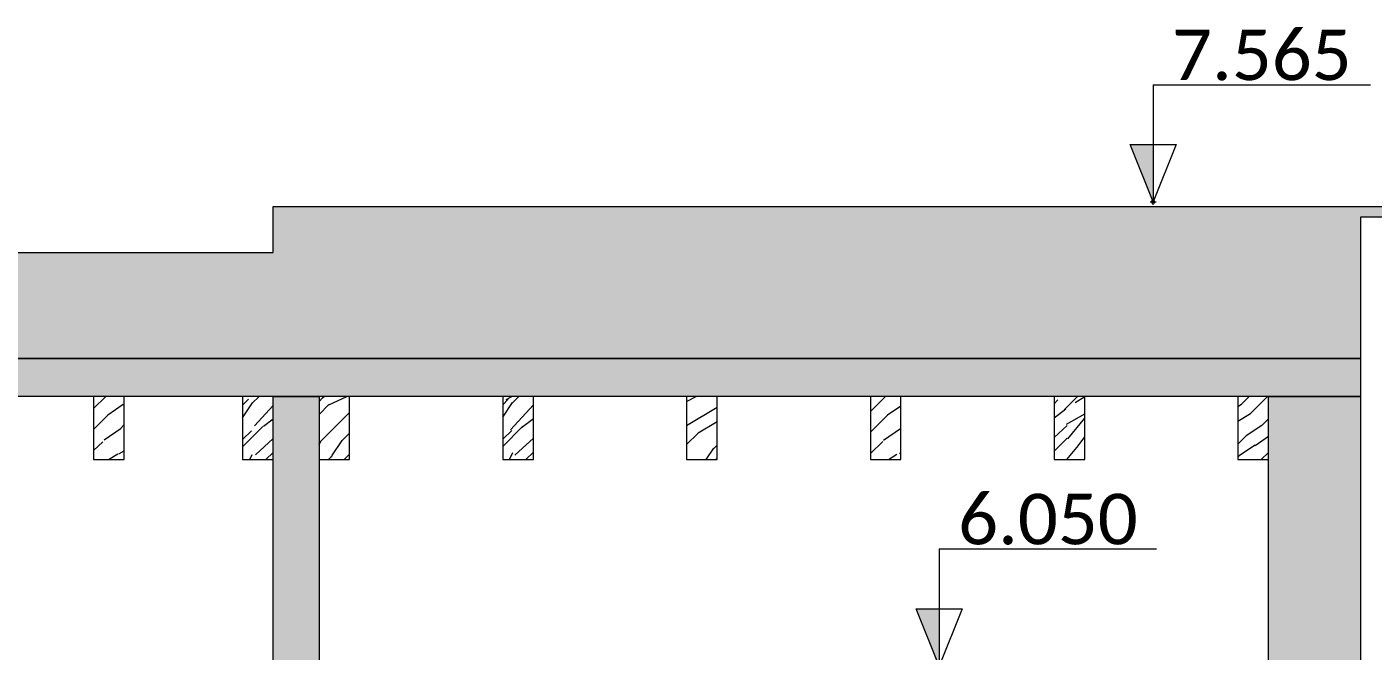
# Model space of a CAD drawing. Header units: metres. Extents: x -197 to 1099, y -24 to 14.
# Drawn here: x 944.161 to 948.556, y 6.099 to 8.136 of the extents above; entities that cross this region are included whole.
import ezdxf
from ezdxf.enums import TextEntityAlignment as Align

# ---------------------------------------------------------------- set-up
doc = ezdxf.new("R2010")
doc.units = ezdxf.units.M
doc.header["$LTSCALE"] = 0.001
doc.header["$PDMODE"] = 34
doc.header["$PDSIZE"] = 0.01
doc.layers.get('0').update_dxf_attribs({"lineweight": 13, "true_color": 0x000000})
for name, color, linetype, lineweight, true_color in [('Jach-Anotaciones-CalidaddeLínea 0.09', 7, 'Continuous', 9, 0x000000), ('Jach-Anotaciones-Hatch-Lum100%', 7, 'Continuous', 13, 0x000000), ('Jach-Anotaciones-Hatch-Lum50%', 9, 'Continuous', 13, 0x808080), ('JACH-Anotaciones-Textos-Lum75% @ 0.075', 7, 'Continuous', 13, 0x404040)]:
    doc.layers.add(name, color=color, linetype=linetype, lineweight=lineweight, true_color=true_color)
doc.styles.add('02a-Calibri-JACH(1.8mm)', font='calibri.ttf', dxfattribs={"height": 2.2})
pattern_1 = [(45, (-0.0297, 0.63215), (-0.42426407, 0.42426407), [0.12, -0.48]), (53.9726, (0.203647, 0.407294), (2.1213213634, 2.9698474861), [0.1154124, -11.4258174]), (50.7105, (0.17395, 0.428507), (3.3941187722, 4.242634612), [0.1205988, -5.9093256]), (29.5779, (0.04667, 0.555786), (5.9396913864, 3.3941177175), [0.1804992, -17.8694262]), (38.6599, (-0.08485, 0.70428), (0.424263336, 0.4242650696), [0.1086648, -5.3245656]), (30.0686, (0.169706, 0.475176), (2.1213196482, 1.2727928944), [0.0931452, -9.2213592]), (33.6901, (-0.22486, 0.57276), (0.424264035, 0.42426435), [0.2447532, -2.8146582]), (50.7105, (0.24183, 0.36911), (3.3941187722, 4.242634612), [0.0602994, -5.969625]), (45, (0.0594, 0.54306), (-0.42426407, 0.42426407), [0.06, -0.54]), (45, (-0.07637, 0.5091), (-0.42426407, 0.42426407), [0.18, -0.42]), (56.3099, (-0.05515, 0.65761), (1.272793197, 2.121319159), [0.061188, -2.9982234]), (47.7263, (0.059397, 0.458205), (8.0610191202, 8.9095438786), [0.1261428, -12.4881348]), (37.4054, (0.09334, 0.46669), (3.8183738783, 2.9698511006), [0.0907962, -8.9888502]), (45, (0.23335, 0.28426), (-0.42426407, 0.42426407), [0.12, -0.48]), (43.8309, (0.212132, 0.220617), (0.42426382061, 0.4242644723), [0.2940612, -29.11206]), (45, (-0.10607, 0.5388), (-0.42426407, 0.42426407), [0.06, -0.54]), (45, (-0.0976, 0.6152), (-0.42426407, 0.42426407), [0.06, -0.54]), (45, (-0.3267, 0.46245), (-0.42426407, 0.42426407), [0.09, -0.51]), (35.5377, (-0.23335, 0.59821), (0.424263937, 0.424264266), [0.1824828, -3.4671744]), (45, (-0.3691, 0.46245), (-0.42426407, 0.42426407), [0.12, -0.48]), (45, (-0.03394, 0.03394), (-0.42426407, 0.42426407), [0.066, -0.534]), (45, (0.1612, 0.2715), (-0.42426407, 0.42426407), [0.06, -0.54]), (45, (-0.0679, 0.0679), (-0.42426407, 0.42426407), [0.126, -0.474]), (50.4403, (0.123037, 0.309713), (3.8183787048, 4.6669024159), [0.12657, -12.5304432]), (45, (0.09334, 0.3479), (-0.42426407, 0.42426407), [0.114, -0.486]), (45, (-0.13576, 0.13576), (-0.42426407, 0.42426407), [0.066, -0.534]), (43.8309, (-0.152735, 0.254558), (0.42426382061, 0.4242644723), [0.2940612, -29.11206]), (45, (-0.15274, 0.3309), (-0.42426407, 0.42426407), [0.06, -0.54]), (45, (-0.2079, 0.3012), (-0.42426407, 0.42426407), [0.06, -0.54]), (45, (-0.0382, 0.47093), (-0.42426407, 0.42426407), [0.12, -0.48]), (45, (-0.1315, 0.39457), (-0.42426407, 0.42426407), [0.06, -0.54]), (45, (-0.2673, 0.3606), (-0.42426407, 0.42426407), [0.12, -0.48]), (64.6538, (0.025456, 0.296985), (2.9698508897, 6.3639588359), [0.0891966, -8.8304436]), (56.3099, (-0.16546, 0.34365), (1.272793197, 2.121319159), [0.061188, -2.9982234]), (56.3099, (0.02546, 0.49215), (1.272793197, 2.121319159), [0.061188, -2.9982234]), (50.7105, (-0.263044, 0.52609), (3.3941187722, 4.242634612), [0.0602994, -5.969625]), (34.6952, (-0.424264, 0.424264), (2.9698462212, 2.1213225838), [0.0670818, -6.641121]), (33.6901, (0.01273, 0.08061), (0.424264035, 0.42426435), [0.061188, -2.9982234]), (135, (0.06364, 0.11455), (-0.42426407, -0.42426407), [0, -0.6]), (31.6076, (-0.263044, 0.263044), (8.9095326123, 5.5154459148), [0.129522, -12.8226924]), (56.3099, (-0.06364, 0.58124), (1.272793197, 2.121319159), [0.061188, -2.9982234]), (55.3048, (0.203647, 0.313955), (1.6970578632, 2.545582644), [0.0670818, -6.641121]), (33.6901, (-0.11031, 0.37335), (0.424264035, 0.42426435), [0.061188, -2.9982234]), (33.6901, (-0.0891, 0.43699), (0.424264035, 0.42426435), [0.061188, -2.9982234]), (26.5651, (-0.22062, 0.22062), (0.424263484, 0.424264476), [0.0758946, -1.8214716]), (30.9638, (-0.3182, 0.41154), (0.424263374, 0.42426443), [0.2473866, -2.2264764]), (28.3008, (-0.263044, 0.52609), (3.8183739412, 2.121322985), [0.1879254, -6.076257]), (45, (-0.28426, 0.5473), (-0.42426407, 0.42426407), [0.072, -0.528]), (30.9638, (0.02121, 0.15698), (0.424263374, 0.42426443), [0.2473866, -2.2264764]), (30.9638, (-0.05091, 0.14425), (0.424263374, 0.42426443), [0.2473866, -2.2264764]), (30.9638, (-0.0891, 0.18243), (0.424263374, 0.42426443), [0.2473866, -2.2264764]), (34.6952, (-0.32244, 0.32244), (2.9698462212, 2.1213225838), [0.0670818, -6.641121]), (30.9638, (-0.18243, 0.44548), (0.424263374, 0.42426443), [0.123693, -2.35017]), (34.6952, (-0.186676, 0.186676), (2.9698462212, 2.1213225838), [0.0670818, -6.641121]), (42.6141, (0.06364, 0.377595), (0.42426352545, 0.4242645661), [0.1441248, -14.268369]), (34.6952, (-0.059397, 0.407294), (2.9698462212, 2.1213225838), [0.0670818, -6.641121]), (57.5288, (-0.00424, 0.44548), (1.2727927045, 2.121320251), [0.055317, -5.4764094]), (34.5626, (-0.165463, 0.165463), (5.51542654032, 3.8183827019), [0.2318364, -22.951773]), (36.8699, (0.02546, 0.296985), (0.4242639426, 0.4242637374), [0.0848526, -4.1577876]), (49.7636, (-0.13152, 0.22486), (4.2426442934, 5.0911651756), [0.1444992, -7.0804572]), (45, (-0.0382, 0.33517), (-0.42426407, 0.42426407), [0.186, -0.414]), (29.7449, (-0.377595, 0.377595), (2.1213195093, 1.2727927962), [0.0684108, -6.7726416]), (35.5377, (0.06364, 0.11455), (0.424263937, 0.424264266), [0.1824828, -3.4671744]), (25.0169, (-0.11455, 0.11455), (1.6970559375, 0.8485283733), [0.0702282, -6.9525912]), (45, (-0.0212, 0.7085), (-0.42426407, 0.42426407), [0.03, -0.57]), (45, (0.16546, 0.52184), (-0.42426407, 0.42426407), [0.06, -0.54]), (56.3099, (0.3182, 0.36911), (1.272793197, 2.121319159), [0.061188, -2.9982234]), (45, (0.28, 0.4158), (-0.42426407, 0.42426407), [0.108, -0.492]), (28.3008, (0.05091, 0.636396), (3.8183739412, 2.121322985), [0.0626418, -6.2015406]), (33.0207, (0.14425, 0.551543), (9.75853913352, 6.36349514767), [0.1104042, -20.1303864]), (135, (0.3182, 0.3691), (-0.42426407, -0.42426407), [0, -0.6]), (45, (0.35214, 0.42), (-0.42426407, 0.42426407), [0.054, -0.546]), (45, (0.2715, 0.50063), (-0.42426407, 0.42426407), [0.054, -0.546]), (45, (0.2503, 0.52184), (-0.42426407, 0.42426407), [0.054, -0.546]), (21.0376, (0.106066, 0.666095), (4.2426350356, 1.6970619497), [0.0590934, -5.8502172]), (33.5163, (0.055154, 0.717006), (2.54565036602, 1.69699030741), [0.0551028, -39.129315]), (26.5651, (0.20789, 0.56427), (0.424263484, 0.424264476), [0.0569208, -1.8404448]), (32.4712, (0, 0.77216), (2.54558438, 1.697056579), [0.055317, -5.4764094])]
pattern_2 = [(0, (169.421, 45.032), (0, 6.985), [5.08, -1.905]), (90, (169.421, 45.032), (-6.985, 4e-16), [5.08, -1.905])]

# ---------------------------------------------------------------- blocks, each defined once
blk = doc.blocks.new('*U305')
at = {"lineweight": 0, "ltscale": 100}
h = blk.add_hatch(dxfattribs=at)
h.set_pattern_fill('ANGLE', color=256)
h.set_pattern_definition(pattern_2)
h.paths.add_polyline_path([(0, 2.5), (0, 0), (1, 2.5)])
h = blk.add_hatch(color=256, dxfattribs=at)
h.dxf.hatch_style = 1
h.paths.add_polyline_path([(0, 2.5), (0, 0), (1, 2.5)])
for points in [[(0, 5.099), (-9.466, 5.099)], [(0, 5.099), (0, 1.25)]]:
    blk.add_lwpolyline(points, dxfattribs=at)
for points in [[(0, 0), (1, 2.5), (-1, 2.5)], [(0, 2.5), (0, 0), (1, 2.5)]]:
    blk.add_lwpolyline(points, close=True, dxfattribs=at)
blk.add_point((0, 0), dxfattribs=at)
at = {"lineweight": 0, "ltscale": 100, "style": '02a-Calibri-JACH(1.8mm)'}
blk.add_attdef('ALT', text='', height=2.2, dxfattribs=at).set_placement((-4.733, 6.401), align=Align.MIDDLE_CENTER)
blk = doc.blocks.new('*U408')
at = {"lineweight": 0, "ltscale": 100}
h = blk.add_hatch(dxfattribs=at)
h.set_pattern_fill('ANGLE', color=256)
h.set_pattern_definition(pattern_2)
h.paths.add_polyline_path([(0, 2.5), (0, 0), (1, 2.5)])
h = blk.add_hatch(color=256, dxfattribs=at)
h.dxf.hatch_style = 1
h.paths.add_polyline_path([(0, 2.5), (0, 0), (1, 2.5)])
for points in [[(0, 5.099), (-9.466, 5.099)], [(0, 5.099), (0, 1.25)]]:
    blk.add_lwpolyline(points, dxfattribs=at)
for points in [[(0, 0), (1, 2.5), (-1, 2.5)], [(0, 2.5), (0, 0), (1, 2.5)]]:
    blk.add_lwpolyline(points, close=True, dxfattribs=at)
blk.add_point((0, 0), dxfattribs=at)
at = {"lineweight": 0, "ltscale": 100, "style": '02a-Calibri-JACH(1.8mm)'}
blk.add_attdef('ALT', text='', height=2.2, dxfattribs=at).set_placement((-4.733, 6.401), align=Align.MIDDLE_CENTER)

msp = doc.modelspace()

# ---------------------------------------------------------------- hatches: boundary and pattern name
at = {"layer": 'Jach-Anotaciones-Hatch-Lum100%', "ltscale": 100}
h = msp.add_hatch(color=256, dxfattribs=at)
h.dxf.hatch_style = 1
h.paths.add_polyline_path([(937.31466, 7.05427), (948.51466, 7.05427), (948.51466, 6.9304), (937.31466, 6.9304)])
h = msp.add_hatch(color=256, dxfattribs=at)
h.dxf.hatch_style = 1
h.paths.add_polyline_path([(944.96466, 6.9304), (945.11466, 6.9304), (945.11466, 3.3), (944.96466, 3.3)])
h = msp.add_hatch(color=256, dxfattribs=at)
h.dxf.hatch_style = 1
h.paths.add_polyline_path([(948.21466, 6.9304), (948.51466, 6.9304), (948.51466, 5.6), (948.21466, 5.6)])
at = {"layer": 'Jach-Anotaciones-Hatch-Lum50%', "ltscale": 100}
h = msp.add_hatch(dxfattribs=at)
h.set_pattern_fill('218', color=256, scale=0.13, pattern_type=2)
h.set_pattern_definition([(0, (0.11375, 0.04875), (0.26, 0.13), [0.0325, -0.2275]), (0, (0.11375, 0.065), (0.26, 0.13), [0.0325, -0.0975]), (0, (0.24375, 0.08125), (0.26, 0.13), [0.0325, -0.2275]), (0, (0.04875, 0), (0.26, 0.13), [0.01625, -0.13, 0.01625, -0.0975]), (45, (0.065, 0.0325), (0, 0.13), [0.02298097, -0.344714555]), (45, (0.04875, 0.08125), (0, 0.13), [0.016419, -0.351276526]), (45, (0.04875, 0.0975), (0, 0.13), [0.019695, -0.348000526]), (135, (0.21125, 0.0975), (1e-17, 0.13), [0.019695, -0.348000526]), (135, (0.21125, 0.08125), (1e-17, 0.13), [0.016419, -0.351276526]), (135, (0.195, 0.0325), (1e-17, 0.13), [0.02298097, -0.344714555]), (26.565051, (0.08125, 0.0325), (-7e-12, 0.13), [0.036336105, -0.254352732]), (26.565051, (0.08125, 0.04875), (-7e-12, 0.13), [0.036336105, -0.254352732]), (26.565051, (0.01625, 0.065), (-7e-12, 0.13), [0.036336105, -0.254352732]), (26.565051, (0.01625, 0.08125), (-7e-12, 0.13), [0.036336105, -0.254352732]), (63.434949, (0.04875, 0), (7e-12, 0.13), [0.036336105, -0.54504157]), (63.434949, (0.065, 0), (7e-12, 0.13), [0.036336105, -0.54504157]), (116.565051, (0.195, 0), (-7e-12, 0.13), [0.036336105, -0.54504157]), (116.565051, (0.21125, 0), (-7e-12, 0.13), [0.036336105, -0.54504157]), (153.434949, (0.17875, 0.0325), (7e-12, 0.13), [0.036336105, -0.254352732]), (153.434949, (0.17875, 0.04875), (7e-12, 0.13), [0.036336105, -0.254352732]), (153.434949, (0.24375, 0.065), (7e-12, 0.13), [0.036336105, -0.254352732]), (153.434949, (0.24375, 0.08125), (7e-12, 0.13), [0.036336105, -0.254352732]), (82.8749837, (0.04875, 0), (6e-14, 0.13), [0.13101166, -1.965175355]), (97.1250163, (0.21125, 0), (-6e-14, 0.13), [0.13101166, -1.965175355])])
h.paths.add_polyline_path([(937.31466, 7.4), (944.96466, 7.4), (944.96466, 7.55), (950.7231, 7.55), (950.7231, 7.05427), (950.573, 7.05427), (950.573, 7.51524), (948.51466, 7.51524), (948.51466, 7.05427), (937.31466, 7.05427)])
h = msp.add_hatch(dxfattribs=at)
h.set_pattern_fill('WOOD_01', color=256, scale=0.6, angle=45, pattern_type=2)
h.set_pattern_definition(pattern_1)
h.paths.add_polyline_path([(944.37895, 6.72395), (944.47895, 6.72395), (944.47895, 6.9304), (944.37895, 6.9304)])
h = msp.add_hatch(dxfattribs=at)
h.set_pattern_fill('WOOD_01', color=256, scale=0.6, angle=45, pattern_type=2)
h.set_pattern_definition(pattern_1)
h.paths.add_polyline_path([(944.86466, 6.72395), (944.96466, 6.72395), (944.96466, 6.9304), (944.86466, 6.9304)])
h = msp.add_hatch(dxfattribs=at)
h.set_pattern_fill('WOOD_01', color=256, scale=0.6, angle=45, pattern_type=2)
h.set_pattern_definition(pattern_1)
h.paths.add_polyline_path([(945.11466, 6.72395), (945.21466, 6.72395), (945.21466, 6.9304), (945.11466, 6.9304)])
h = msp.add_hatch(dxfattribs=at)
h.set_pattern_fill('WOOD_01', color=256, scale=0.6, angle=45, pattern_type=2)
h.set_pattern_definition(pattern_1)
h.paths.add_polyline_path([(945.71466, 6.72395), (945.81466, 6.72395), (945.81466, 6.9304), (945.71466, 6.9304)])
h = msp.add_hatch(dxfattribs=at)
h.set_pattern_fill('WOOD_01', color=256, scale=0.6, angle=45, pattern_type=2)
h.set_pattern_definition(pattern_1)
h.paths.add_polyline_path([(946.31466, 6.72395), (946.41466, 6.72395), (946.41466, 6.9304), (946.31466, 6.9304)])
h = msp.add_hatch(dxfattribs=at)
h.set_pattern_fill('WOOD_01', color=256, scale=0.6, angle=45, pattern_type=2)
h.set_pattern_definition(pattern_1)
h.paths.add_polyline_path([(946.91466, 6.72395), (947.01466, 6.72395), (947.01466, 6.9304), (946.91466, 6.9304)])
h = msp.add_hatch(dxfattribs=at)
h.set_pattern_fill('WOOD_01', color=256, scale=0.6, angle=45, pattern_type=2)
h.set_pattern_definition(pattern_1)
h.paths.add_polyline_path([(947.51466, 6.72395), (947.61466, 6.72395), (947.61466, 6.9304), (947.51466, 6.9304)])
h = msp.add_hatch(dxfattribs=at)
h.set_pattern_fill('WOOD_01', color=256, scale=0.6, angle=45, pattern_type=2)
h.set_pattern_definition(pattern_1)
h.paths.add_polyline_path([(948.11466, 6.72395), (948.21466, 6.72395), (948.21466, 6.9304), (948.11466, 6.9304)])

# ---------------------------------------------------------------- linework, layer by layer
at = {"layer": 'Jach-Anotaciones-CalidaddeLínea 0.09', "ltscale": 100}
for points in [[(937.31466, 7.4), (944.96466, 7.4), (944.96466, 7.55), (950.7231, 7.55), (950.7231, 7.05427), (950.573, 7.05427), (950.573, 7.51524), (948.51466, 7.51524), (948.51466, 7.05427), (937.31466, 7.05427)], [(937.31466, 7.05427), (948.51466, 7.05427), (948.51466, 6.9304), (937.31466, 6.9304)], [(944.37895, 6.72395), (944.47895, 6.72395), (944.47895, 6.9304), (944.37895, 6.9304)], [(944.86466, 6.72395), (944.96466, 6.72395), (944.96466, 6.9304), (944.86466, 6.9304)], [(944.96466, 6.9304), (945.11466, 6.9304), (945.11466, 3.3), (944.96466, 3.3)], [(945.11466, 6.72395), (945.21466, 6.72395), (945.21466, 6.9304), (945.11466, 6.9304)], [(945.71466, 6.72395), (945.81466, 6.72395), (945.81466, 6.9304), (945.71466, 6.9304)], [(946.31466, 6.72395), (946.41466, 6.72395), (946.41466, 6.9304), (946.31466, 6.9304)], [(946.91466, 6.72395), (947.01466, 6.72395), (947.01466, 6.9304), (946.91466, 6.9304)], [(947.51466, 6.72395), (947.61466, 6.72395), (947.61466, 6.9304), (947.51466, 6.9304)], [(948.11466, 6.72395), (948.21466, 6.72395), (948.21466, 6.9304), (948.11466, 6.9304)], [(948.21466, 6.9304), (948.51466, 6.9304), (948.51466, 5.6), (948.21466, 5.6)]]:
    msp.add_lwpolyline(points, close=True, dxfattribs=at)

# ---------------------------------------------------------------- block references
at = {"layer": 'JACH-Anotaciones-Textos-Lum75% @ 0.075', "ltscale": 100}
ref = msp.add_blockref('*U305', (947.83781, 7.56517), dxfattribs=dict(at, xscale=-0.075, yscale=0.075, zscale=0.075))
ref.add_attrib('ALT', '7.565', dxfattribs={"layer": '0', "lineweight": 0, "ltscale": 100, "height": 0.165, "style": '02a-Calibri-JACH(1.8mm)'}).set_placement((948.19277, 8.04523), align=Align.MIDDLE_CENTER)
ref = msp.add_blockref('*U408', (947.13939, 6.05), dxfattribs=dict(at, xscale=-0.075, yscale=0.075, zscale=0.075))
ref.add_attrib('ALT', '6.050', dxfattribs={"layer": '0', "lineweight": 0, "ltscale": 100, "height": 0.165, "style": '02a-Calibri-JACH(1.8mm)'}).set_placement((947.49435, 6.53006), align=Align.MIDDLE_CENTER)

doc.saveas('drawing.dxf')
